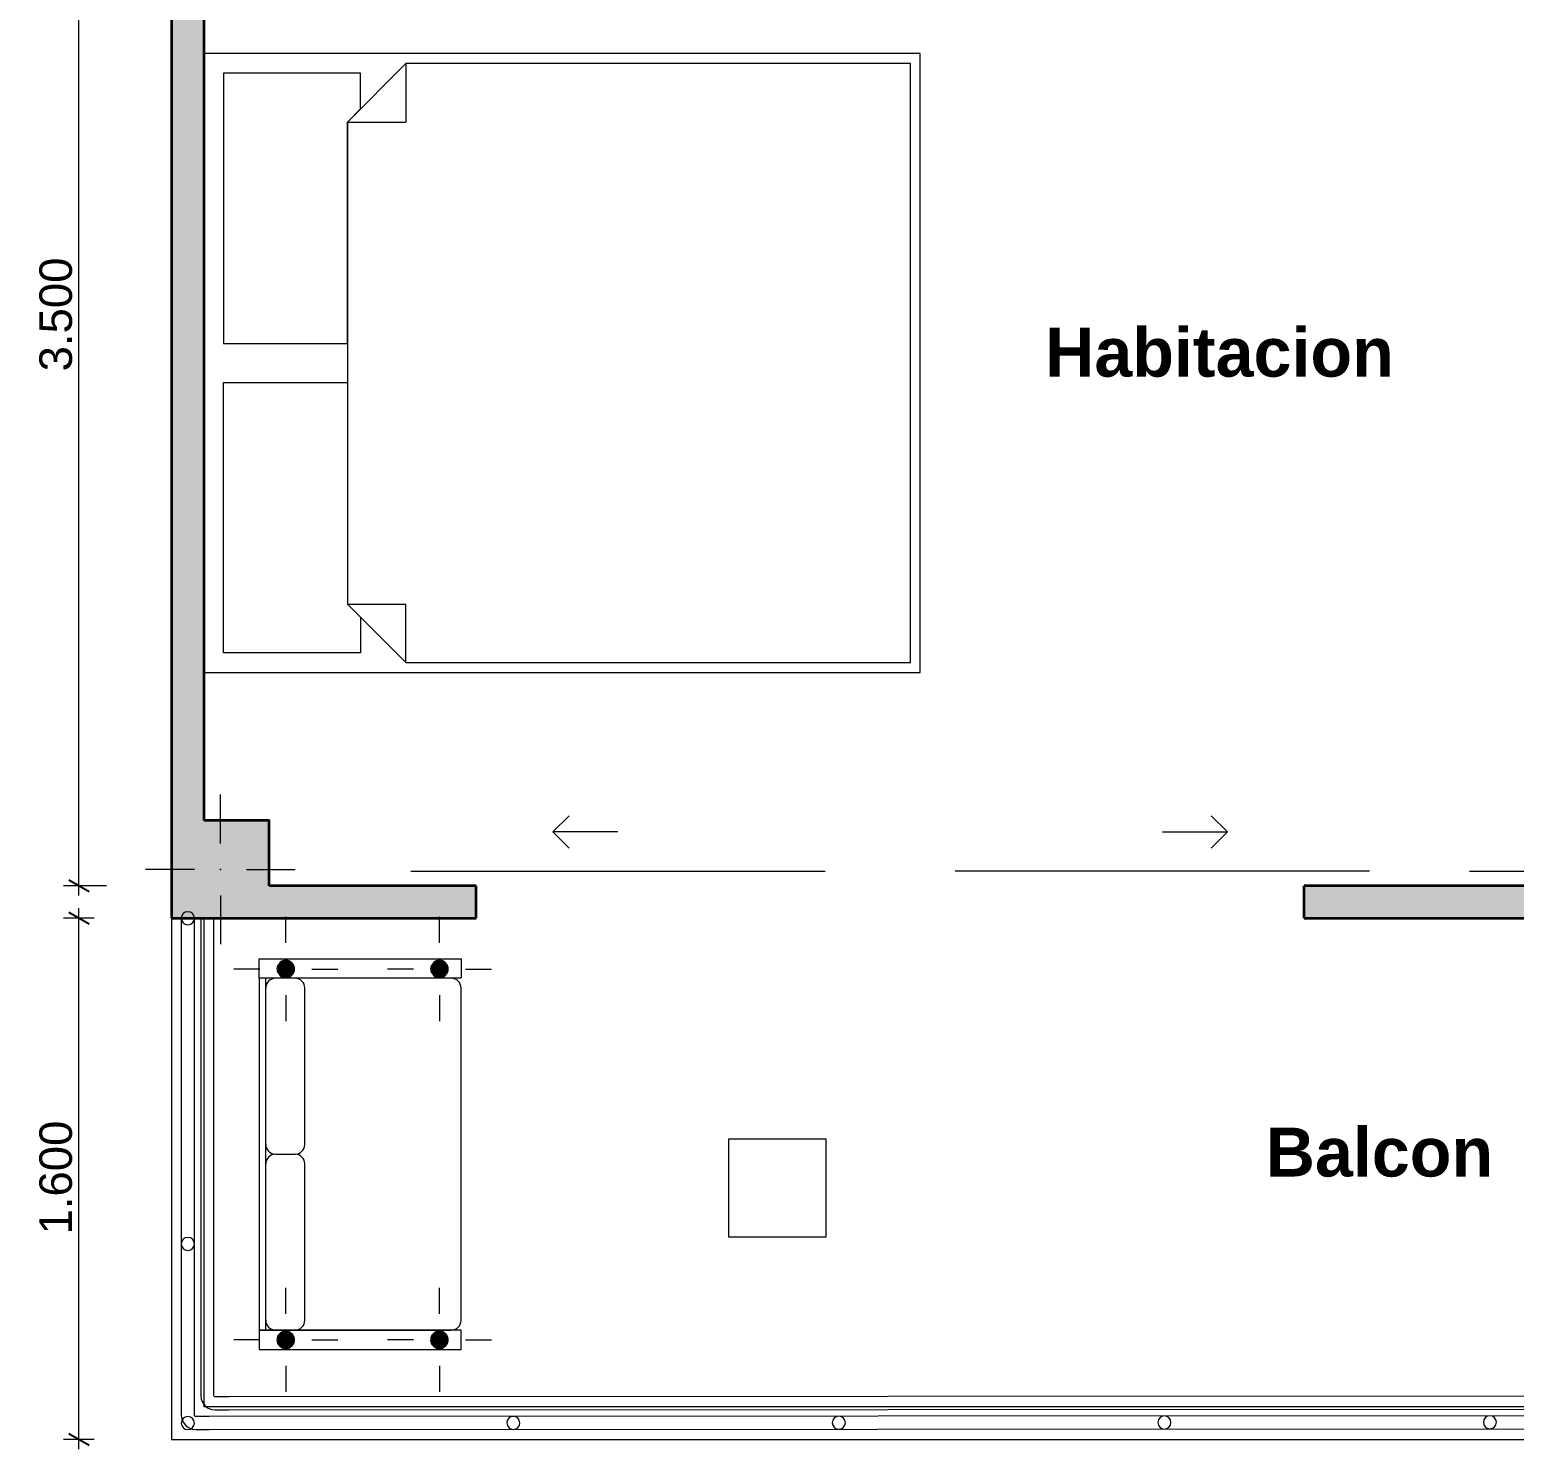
# Model space of a CAD drawing. Header units: metres. Extents: x 325.2 to 333.1, y -1.6 to 15.3.
# Drawn here: x 325.218 to 329.779, y -1.631 to 2.728 of the extents above; entities that cross this region are included whole.
import ezdxf

# ---------------------------------------------------------------- set-up
doc = ezdxf.new("R2010")
doc.units = ezdxf.units.M
doc.header["$MEASUREMENT"] = 0
doc.linetypes.add('Wipeout_Contour', pattern=[1, 0, -1])
for name, color, linetype in [('Nuevo_Cotas - General', 7, 'Continuous'), ('Nuevo_Estructura - Carga', 7, 'Continuous'), ('Nuevo_Interior - Escaleras & Barandillas', 7, 'Continuous'), ('Nuevo_Interior - Lámparas', 7, 'Continuous'), ('Nuevo_Interior - Mobiliario', 7, 'Continuous'), ('Nuevo_Puertas ARCHICAD', 7, 'Continuous')]:
    doc.layers.add(name, color=color, linetype=linetype)
for name, color, linetype, lineweight, true_color in [('Nuevo_Cotas - General_Pluma_Nº__45', 7, 'Continuous', 25, 0x40a5ff), ('Nuevo_Cotas - General_Pluma_Nº__85', 7, 'Continuous', 20, 0x80c2ff), ('Nuevo_Estructura - Carga_Pluma_Nº__160', 7, 'Continuous', 20, 0xb4a35c), ('Nuevo_Estructura - Carga_Pluma_Nº__28', 7, 'Continuous', 35, 0xa80f02), ('Nuevo_Estructura - Carga_Pluma_Nº__87', 7, 'Continuous', 20, 0x6a6a6a), ('Nuevo_Interior - Lámparas_Pluma_Nº__77', 7, 'Continuous', 20, 0xffeb28), ('Nuevo_Interior - Mobiliario_Pluma_Nº__4', 7, 'Continuous', 20, 0x029e21), ('Nuevo_Notas - Textos_Pluma_Nº__86', 7, 'Continuous', 20, 0x5555ff), ('Nuevo_Puertas ARCHICAD_Pluma_Nº__3', 7, 'Continuous', 18, 0xff6600)]:
    doc.layers.add(name, color=color, linetype=linetype, lineweight=lineweight, true_color=true_color)
for name, color, linetype, lineweight in [('Nuevo_Cotas - General_Pluma_Nº__46', 5, 'Continuous', 25), ('Nuevo_Estructura - Carga_Pluma_Nº__20', 1, 'Continuous', 0), ('Nuevo_Estructura - Carga_Pluma_Nº__27', 7, 'Continuous', 35), ('Nuevo_Interior - Escaleras & Barandillas_Pluma_Nº__11', 171, 'Continuous', 18), ('Nuevo_Puertas ARCHICAD_Pluma_Nº__141', 7, 'Continuous', 20), ('Nuevo_Puertas ARCHICAD_Pluma_Nº__27', 7, 'Continuous', 35)]:
    doc.layers.add(name, color=color, linetype=linetype, lineweight=lineweight)
doc.styles.add('Estilo_Generado_1', font='')
doc.styles.add('Estilo_Generado_2', font='arial.ttf')
doc.styles.get('Estilo_Generado_1').set_extended_font_data('Arial')
doc.dimstyles.new('Estilo_Generado__2', dxfattribs={"dimtxt": 0.1, "dimasz": 0.0475, "dimexe": 0.18, "dimexo": 0.3, "dimgap": 0.09, "dimtad": 1, "dimdec": 3, "dimzin": 0, "dimdsep": 46, "dimtxsty": 'Estilo_Generado_1', "dimblk": 'ARROWHEAD_2', "dimblk1": 'ARROWHEAD_2', "dimblk2": 'ARROWHEAD_2', "dimcen": 0.09, "dimclrd": 256, "dimclre": 256, "dimclrt": 5, "dimadec": 0, "dimazin": 0, "dimtfac": 1, "dimtdec": 4, "dimtmove": 0, "dimatfit": 3, "dimfxl": 1, "dimtolj": 1, "dimtzin": 0, "dimarcsym": 0})

# ---------------------------------------------------------------- blocks, each defined once
blk = doc.blocks.new('Muro_1', base_point=(325.6538, 0))
at = {"layer": 'Nuevo_Estructura - Carga_Pluma_Nº__160', "linetype": 'Continuous', "lineweight": 0, "true_color": 0x5a512e}
blk.add_hatch(color=59, dxfattribs=at).paths.add_polyline_path([(325.6538, 3.6004), (325.6538, 0.3), (325.7538, 0.3), (325.7538, 3.6004)])
at = {"layer": 'Nuevo_Estructura - Carga_Pluma_Nº__27', "color": 7, "linetype": 'Continuous', "lineweight": 35, "flags": 128}
for points in [[(325.6538, 3.6004), (325.6538, 0.3)], [(325.7538, 0.3), (325.7538, 3.6004)]]:
    blk.add_lwpolyline(points, dxfattribs=at)
blk = doc.blocks.new('Puerta Doble Corredera Exterior 24')
at = {"layer": 'Nuevo_Puertas ARCHICAD_Pluma_Nº__141', "color": 7, "linetype": 'Continuous', "lineweight": 20}
for p, q in [((-1.0362, 0.265), (-0.9862, 0.315)), ((1.0362, 0.265), (0.9862, 0.315)), ((-0.8362, 0.265), (-1.0362, 0.265)), ((-1.0362, 0.265), (-0.9862, 0.215)), ((0.8362, 0.265), (1.0362, 0.265)), ((1.0362, 0.265), (0.9862, 0.215))]:
    blk.add_line(p, q, dxfattribs=at)
at = {"layer": 'Nuevo_Puertas ARCHICAD_Pluma_Nº__27', "color": 7, "linetype": 'Continuous', "lineweight": 35}
for p, q in [((-1.2723, 0), (-1.2723, 0.1)), ((1.2723, 0), (1.2723, 0.1))]:
    blk.add_line(p, q, dxfattribs=at)
at = {"layer": 'Nuevo_Puertas ARCHICAD_Pluma_Nº__3', "color": 30, "linetype": 'Continuous', "lineweight": 18, "true_color": 0xff6600}
for p, q in [((-1.4723, 0.145), (-0.2, 0.145)), ((1.4723, 0.145), (0.2, 0.145))]:
    blk.add_line(p, q, dxfattribs=at)
blk = doc.blocks.new('Puerta Doble Corredera Exterior 24_2')
at = {"layer": 'Nuevo_Puertas ARCHICAD_Pluma_Nº__141', "color": 7, "linetype": 'Continuous', "lineweight": 20}
for p, q in [((-0.9, 0.265), (-0.85, 0.315)), ((0.9, 0.265), (0.85, 0.315)), ((-0.7, 0.265), (-0.9, 0.265)), ((-0.9, 0.265), (-0.85, 0.215)), ((0.7, 0.265), (0.9, 0.265)), ((0.9, 0.265), (0.85, 0.215))]:
    blk.add_line(p, q, dxfattribs=at)
at = {"layer": 'Nuevo_Puertas ARCHICAD_Pluma_Nº__27', "color": 7, "linetype": 'Continuous', "lineweight": 35}
for p, q in [((-1, 0), (-1, 0.1)), ((1, 0), (1, 0.1))]:
    blk.add_line(p, q, dxfattribs=at)
at = {"layer": 'Nuevo_Puertas ARCHICAD_Pluma_Nº__3', "color": 30, "linetype": 'Continuous', "lineweight": 18, "true_color": 0xff6600}
for p, q in [((-1.2, 0.145), (-0.2, 0.145)), ((1.2, 0.145), (0.2, 0.145))]:
    blk.add_line(p, q, dxfattribs=at)
blk = doc.blocks.new('Muro_4', base_point=(325.6538, 0))
at = {"layer": 'Nuevo_Estructura - Carga_Pluma_Nº__160', "linetype": 'Continuous', "lineweight": 0, "true_color": 0x5a512e}
for points in [[(325.9538, 0), (326.5891, 0), (326.5891, 0.1), (325.9538, 0.1)], [(329.1338, 0), (329.8413, 0), (329.8413, 0.1), (329.1338, 0.1)]]:
    blk.add_hatch(color=59, dxfattribs=at).paths.add_polyline_path(points)
at = {"layer": 'Nuevo_Estructura - Carga_Pluma_Nº__27', "color": 7, "linetype": 'Continuous', "lineweight": 35}
for p, q in [((326.5891, 0), (326.5891, 0.1)), ((329.1338, 0), (329.1338, 0.1))]:
    blk.add_line(p, q, dxfattribs=at)
at = {"layer": 'Nuevo_Estructura - Carga_Pluma_Nº__27', "color": 7, "linetype": 'Continuous', "lineweight": 35, "flags": 128}
for points in [[(326.5891, 0.1), (325.9538, 0.1)], [(329.8413, 0.1), (329.1338, 0.1)], [(325.9538, 0), (326.5891, 0)], [(329.1338, 0), (329.8413, 0)]]:
    blk.add_lwpolyline(points, dxfattribs=at)
at = {"layer": 'Nuevo_Puertas ARCHICAD', "color": 21, "linetype": 'Continuous', "lineweight": 18, "true_color": 0xff9955}
for name, p in [('Puerta Doble Corredera Exterior 24', (327.8614, 0)), ('Puerta Doble Corredera Exterior 24_2', (330.8413, 0))]:
    blk.add_blockref(name, p, dxfattribs=at)
blk = doc.blocks.new('Muro_16', base_point=(325.6538, 0))
at = {"color": 254, "linetype": 'Wipeout_Contour', "lineweight": 0, "ltscale": 976.676044}
blk.add_wipeout([(325.7538, -1.5), (325.6538, -1.6), (325.7538, -1.6)], dxfattribs=at).dxf.layer = 'Nuevo_Estructura - Carga'
at = {"color": 254, "linetype": 'Wipeout_Contour', "lineweight": 0, "ltscale": 1302.823484}
blk.add_wipeout([(325.7538, -1.5), (325.7538, 0), (325.6538, 0), (325.6538, -1.5)], dxfattribs=at).dxf.layer = 'Nuevo_Estructura - Carga'
at = {"color": 254, "linetype": 'Wipeout_Contour', "lineweight": 0, "ltscale": 977.570798}
blk.add_wipeout([(325.6538, -1.5), (325.6538, -1.6), (325.7538, -1.5)], dxfattribs=at).dxf.layer = 'Nuevo_Estructura - Carga'
at = {"layer": 'Nuevo_Estructura - Carga_Pluma_Nº__87', "color": 251, "linetype": 'Continuous', "lineweight": 20, "true_color": 0x6a6a6a, "flags": 128}
for points in [[(325.6538, 0), (325.6538, -1.6)], [(325.7538, -1.5), (325.7538, 0)], [(325.6538, -1.6), (325.7538, -1.6)]]:
    blk.add_lwpolyline(points, dxfattribs=at)
blk = doc.blocks.new('Muro_17', base_point=(325.6538, -1.6))
at = {"color": 254, "linetype": 'Wipeout_Contour', "lineweight": 0, "ltscale": 1316.831302}
blk.add_wipeout([(325.7538, -1.6), (332.6538, -1.6), (332.6538, -1.5), (325.7538, -1.5)], dxfattribs=at).dxf.layer = 'Nuevo_Estructura - Carga'
at = {"layer": 'Nuevo_Estructura - Carga_Pluma_Nº__87', "color": 251, "linetype": 'Continuous', "lineweight": 20, "true_color": 0x6a6a6a, "flags": 128}
for points in [[(332.6538, -1.5), (325.7538, -1.5)], [(325.7538, -1.6), (332.6538, -1.6)]]:
    blk.add_lwpolyline(points, dxfattribs=at)
blk = doc.blocks.new('Pilar_1', base_point=(325.8038, 0.15))
at = {"layer": 'Nuevo_Estructura - Carga_Pluma_Nº__160', "linetype": 'Continuous', "lineweight": 0, "true_color": 0x5a512e}
for points in [[(325.6538, 0.1), (325.7538, 0.1), (325.7538, 0.3), (325.6538, 0.3)], [(325.7538, 0.3), (325.7538, 0.1), (325.9538, 0.1), (325.9538, 0.3)], [(325.6538, 0), (325.7538, 0), (325.7538, 0.1)], [(325.6538, 0), (325.7538, 0.1), (325.6538, 0.1)], [(325.7538, 0), (325.9538, 0), (325.9538, 0.1), (325.7538, 0.1)]]:
    blk.add_hatch(color=59, dxfattribs=at).paths.add_polyline_path(points)
at = {"layer": 'Nuevo_Estructura - Carga_Pluma_Nº__20', "color": 1, "linetype": 'Continuous', "lineweight": 0}
for p, q in [((325.8038, 0.23), (325.8038, 0.38)), ((325.7238, 0.15), (325.5738, 0.15)), ((325.8838, 0.15), (326.0338, 0.15)), ((325.8038, 0.07), (325.8038, -0.08))]:
    blk.add_line(p, q, dxfattribs=at)
blk.add_point((325.8038, 0.15), dxfattribs=at)
at = {"layer": 'Nuevo_Estructura - Carga_Pluma_Nº__28', "color": 14, "linetype": 'Continuous', "lineweight": 35, "true_color": 0xa80f02, "flags": 128}
for points in [[(325.6538, 0.3), (325.6538, 0.1)], [(325.9538, 0.1), (325.9538, 0.3), (325.7538, 0.3)], [(325.6538, 0.1), (325.6538, 0)], [(325.6538, 0), (325.7538, 0)], [(325.7538, 0), (325.9538, 0)]]:
    blk.add_lwpolyline(points, dxfattribs=at)
blk = doc.blocks.new('Barandilla_2')
at = {"layer": 'Nuevo_Interior - Escaleras & Barandillas_Pluma_Nº__11', "color": 171, "linetype": 'Continuous', "lineweight": 18}
for p, q in [((325.6838, 0), (325.6838, -1.5089)), ((325.7238, 0), (325.6838, 0)), ((325.6838, 0), (325.6838, -1.5089)), ((325.7238, 0), (325.6838, 0)), ((325.7238, -1.5089), (325.7238, 0)), ((325.7238, -1.5089), (325.7238, 0)), ((325.7438, 0), (325.7438, -1.4489)), ((325.7838, 0), (325.7438, 0)), ((325.7838, -1.4489), (325.7838, 0)), ((325.7438, -1.4489), (325.7438, -1.4649)), ((325.7838, -1.4636), (325.7838, -1.4489)), ((325.7438, -1.4649), (325.7438, -1.4662)), ((325.7438, -1.4662), (325.7451, -1.4766)), ((325.7451, -1.4766), (325.7496, -1.4875)), ((325.7496, -1.4875), (325.7568, -1.4969)), ((325.7568, -1.4969), (325.7662, -1.5041)), ((325.7662, -1.5041), (325.7741, -1.5073)), ((325.7841, -1.4662), (325.7838, -1.4636)), ((325.7846, -1.4673), (325.7841, -1.4662)), ((325.7853, -1.4683), (325.7846, -1.4673)), ((325.7863, -1.4691), (325.7853, -1.4683)), ((325.7875, -1.4696), (325.7863, -1.4691)), ((325.7896, -1.4699), (325.7875, -1.4696)), ((325.7901, -1.4699), (325.7896, -1.4699)), ((325.8137, -1.4699), (325.7901, -1.4699)), ((325.8298, -1.4699), (325.8137, -1.4699)), ((332.5027, -1.4662), (325.8298, -1.4699)), ((325.6838, -1.5089), (325.6838, -1.525)), ((325.6838, -1.5089), (325.6838, -1.525)), ((325.6838, -1.525), (325.6838, -1.5263)), ((325.6838, -1.525), (325.6838, -1.5263)), ((325.6838, -1.5263), (325.6851, -1.5367)), ((325.6838, -1.5263), (325.6851, -1.5367)), ((325.6851, -1.5367), (325.6896, -1.5476)), ((325.6851, -1.5367), (325.6896, -1.5476)), ((325.6896, -1.5476), (325.6968, -1.5569)), ((325.6896, -1.5476), (325.6968, -1.5569)), ((325.7238, -1.5236), (325.7238, -1.5089)), ((325.7238, -1.5236), (325.7238, -1.5089)), ((325.7241, -1.5262), (325.7238, -1.5236)), ((325.7241, -1.5262), (325.7238, -1.5236)), ((325.7246, -1.5274), (325.7241, -1.5262)), ((325.7246, -1.5274), (325.7241, -1.5262)), ((325.7253, -1.5284), (325.7246, -1.5274)), ((325.7253, -1.5284), (325.7246, -1.5274)), ((325.7263, -1.5291), (325.7253, -1.5284)), ((325.7263, -1.5291), (325.7253, -1.5284)), ((325.7275, -1.5296), (325.7263, -1.5291)), ((325.7275, -1.5296), (325.7263, -1.5291)), ((325.7296, -1.5299), (325.7275, -1.5296)), ((325.7296, -1.5299), (325.7275, -1.5296)), ((325.7301, -1.53), (325.7296, -1.5299)), ((325.7301, -1.53), (325.7296, -1.5299)), ((325.7537, -1.5299), (325.7301, -1.53)), ((325.7537, -1.5299), (325.7301, -1.53)), ((325.7698, -1.5299), (325.7537, -1.5299)), ((325.7698, -1.5299), (325.7537, -1.5299)), ((332.5627, -1.5261), (325.7698, -1.5299)), ((332.5627, -1.5261), (325.7698, -1.5299)), ((325.7741, -1.5073), (325.7771, -1.5086)), ((325.7771, -1.5086), (325.7875, -1.5099)), ((325.7875, -1.5099), (325.8138, -1.5099)), ((325.8138, -1.5099), (325.8298, -1.5099)), ((325.8298, -1.5099), (332.5028, -1.5062)), ((325.6968, -1.5569), (325.7062, -1.5641)), ((325.6968, -1.5569), (325.7062, -1.5641)), ((325.7062, -1.5641), (325.7141, -1.5674)), ((325.7062, -1.5641), (325.7141, -1.5674)), ((325.7141, -1.5674), (325.7171, -1.5686)), ((325.7141, -1.5674), (325.7171, -1.5686)), ((325.7171, -1.5686), (325.7275, -1.57)), ((325.7171, -1.5686), (325.7275, -1.57)), ((325.7275, -1.57), (325.7538, -1.5699)), ((325.7275, -1.57), (325.7538, -1.5699)), ((325.7538, -1.5699), (325.7698, -1.5699)), ((325.7538, -1.5699), (325.7698, -1.5699)), ((325.7698, -1.5699), (332.5628, -1.5661)), ((325.7698, -1.5699), (332.5628, -1.5661))]:
    blk.add_line(p, q, dxfattribs=at)
at = {"layer": 'Nuevo_Interior - Escaleras & Barandillas_Pluma_Nº__11', "color": 171, "linetype": 'Continuous', "lineweight": 18, "flags": 128}
for points in [[(325.6838, 0, 1), (325.7238, 0, 1)], [(325.6838, -1, 1), (325.7238, -1, 1)], [(325.6838, -1.55, 1), (325.7238, -1.55, 1)], [(326.7038, -1.5694, 1), (326.7037, -1.5294, 1)], [(327.7038, -1.5689, 1), (327.7037, -1.5289, 1)], [(328.7038, -1.5683, 1), (328.7037, -1.5283, 1)], [(329.7038, -1.5677, 1), (329.7037, -1.5277, 1)]]:
    blk.add_lwpolyline(points, format="xyb", close=True, dxfattribs=at)
blk = doc.blocks.new('Cama Doble 04 24_2')
at = {"layer": 'Nuevo_Interior - Mobiliario_Pluma_Nº__4', "color": 104, "linetype": 'Continuous', "lineweight": 20, "true_color": 0x029e21}
for p, q in [((0.21, 1.76), (0.21, 1.58)), ((1.69, 1.76), (1.69, 1.58)), ((0.03, 1.58), (0.21, 1.58)), ((1.87, 1.58), (1.69, 1.58))]:
    blk.add_line(p, q, dxfattribs=at)
at = {"layer": 'Nuevo_Interior - Mobiliario_Pluma_Nº__4', "color": 104, "linetype": 'Continuous', "lineweight": 20, "true_color": 0x029e21, "flags": 128}
for points in [[(0, 0), (1.9, 0), (1.9, 2.2), (0, 2.2)], [(0.89, 1.76), (0.21, 1.76), (0.17, 1.72), (0.06, 1.72), (0.06, 2.14), (0.89, 2.14)], [(1.01, 1.76), (1.69, 1.76), (1.73, 1.72), (1.84, 1.72), (1.84, 2.14), (1.01, 2.14)], [(0.03, 0.03), (1.87, 0.03), (1.87, 1.58), (1.69, 1.76), (0.21, 1.76), (0.03, 1.58)]]:
    blk.add_lwpolyline(points, close=True, dxfattribs=at)
blk = doc.blocks.new('Sofá 05 24')
at = {"layer": 'Nuevo_Interior - Mobiliario_Pluma_Nº__4', "color": 104, "linetype": 'Continuous', "lineweight": 20, "true_color": 0x029e21}
for p, q in [((0.06, 0.6), (1.14, 0.6)), ((0.6, 0.57), (0.6, 0.51)), ((0.09, 0.48), (0.57, 0.48)), ((0.63, 0.48), (1.11, 0.48))]:
    blk.add_line(p, q, dxfattribs=at)
at = {"layer": 'Nuevo_Interior - Mobiliario_Pluma_Nº__4', "color": 104, "linetype": 'Continuous', "lineweight": 20, "true_color": 0x029e21, "flags": 128}
for points in [[(0, 0), (0.06, 0), (0.06, 0.62), (0, 0.62)], [(1.2, 0), (1.14, 0), (1.14, 0.62), (1.2, 0.62)]]:
    blk.add_lwpolyline(points, close=True, dxfattribs=at)
blk.add_lwpolyline([(0.06, 0.03, 0.414214), (0.09, 0), (1.11, 0, 0.414214), (1.14, 0.03), (1.14, 0.62), (0.06, 0.62)], format="xyb", close=True, dxfattribs=at)
at = {"layer": 'Nuevo_Interior - Mobiliario_Pluma_Nº__4', "color": 104, "linetype": 'Continuous', "lineweight": 20, "true_color": 0x029e21}
for centre, start, end in [((0.09, 0.57), 90, 180), ((0.57, 0.57), 0, 90), ((0.63, 0.57), 90, 180), ((1.11, 0.57), 0, 90), ((0.09, 0.51), 180, 270), ((0.57, 0.51), 270, 0), ((0.63, 0.51), 180, 270), ((1.11, 0.51), 270, 0)]:
    blk.add_arc(centre, 0.03, start, end, dxfattribs=at)
blk = doc.blocks.new('Lámpara Techo 00 24')
at = {"layer": 'Nuevo_Interior - Lámparas_Pluma_Nº__77', "color": 2, "linetype": 'Continuous', "lineweight": 20, "true_color": 0xffeb28, "flags": 128}
blk.add_lwpolyline([(-0.15, -0.15), (0.15, -0.15), (0.15, 0.15), (-0.15, 0.15)], close=True, dxfattribs=at)
blk = doc.blocks.new('*D74')
at = {"layer": 'Nuevo_Cotas - General_Pluma_Nº__45', "color": 161, "linetype": 'Continuous', "lineweight": 25, "true_color": 0x40a5ff}
for p, q in [((325.4004, -0.018), (325.3379, 0.018)), ((325.3379, -1.582), (325.4004, -1.618))]:
    blk.add_line(p, q, dxfattribs=at)
at = {"layer": 'Nuevo_Cotas - General_Pluma_Nº__85', "color": 151, "linetype": 'Continuous', "lineweight": 20, "true_color": 0x80c2ff}
for p, q in [((325.4161, 0), (325.3223, 0)), ((325.3692, 0), (325.3692, 0.0306)), ((325.3692, -1.6), (325.3692, 0)), ((325.4161, -1.6), (325.3223, -1.6)), ((325.3692, -1.6306), (325.3692, -1.6))]:
    blk.add_line(p, q, dxfattribs=at)
at = {"layer": 'Nuevo_Cotas - General_Pluma_Nº__46', "color": 5, "lineweight": 25, "insert": (325.3492, -0.971), "char_height": 0.1, "attachment_point": 7, "rotation": 90, "style": 'Estilo_Generado_1'}
blk.add_mtext('\\A1;{\\pql;\\fArial|b0|i0|c0|p34;1.600}', dxfattribs=at)
blk = doc.blocks.new('ARROWHEAD_2')
at = {"color": 0, "linetype": 'Continuous', "lineweight": 0}
for p, q in [((0, 0), (-1, 0)), ((-0.378, -0.655), (0.378, 0.655))]:
    blk.add_line(p, q, dxfattribs=at)
blk = doc.blocks.new('*D75')
at = {"layer": 'Nuevo_Cotas - General_Pluma_Nº__45', "color": 161, "linetype": 'Continuous', "lineweight": 25, "true_color": 0x40a5ff}
for p, q in [((325.4004, 3.5824), (325.3379, 3.6184)), ((325.3379, 0.118), (325.4004, 0.082))]:
    blk.add_line(p, q, dxfattribs=at)
at = {"layer": 'Nuevo_Cotas - General_Pluma_Nº__85', "color": 151, "linetype": 'Continuous', "lineweight": 20, "true_color": 0x80c2ff}
for p, q in [((325.3692, 3.6004), (325.3692, 3.631)), ((325.4538, 3.6004), (325.3223, 3.6004)), ((325.3692, 0.1), (325.3692, 3.6004)), ((325.4538, 0.1), (325.3223, 0.1)), ((325.3692, 0.0694), (325.3692, 0.1))]:
    blk.add_line(p, q, dxfattribs=at)
at = {"layer": 'Nuevo_Cotas - General_Pluma_Nº__46', "color": 5, "lineweight": 25, "insert": (325.3492, 1.6792), "char_height": 0.1, "attachment_point": 7, "rotation": 90, "style": 'Estilo_Generado_1'}
blk.add_mtext('\\A1;{\\pql;\\fArial|b0|i0|c0|p34;3.500}', dxfattribs=at)
blk = doc.blocks.new('Pilar_11', base_point=(326.0047, -1.2945))
at = {"layer": 'Nuevo_Estructura - Carga_Pluma_Nº__160', "linetype": 'Continuous', "lineweight": 0, "true_color": 0x5a512e}
blk.add_hatch(color=59, dxfattribs=at).paths.add_polyline_path([(325.9797, -1.2945, 0.414214), (326.0047, -1.3195, 0.414214), (326.0297, -1.2945, 0.414214), (326.0047, -1.2695, 0.414214)])
at = {"layer": 'Nuevo_Estructura - Carga_Pluma_Nº__20', "color": 1, "linetype": 'Continuous', "lineweight": 0}
for p, q in [((326.0047, -1.2145), (326.0047, -1.1345)), ((325.9247, -1.2945), (325.8447, -1.2945)), ((326.0847, -1.2945), (326.1647, -1.2945)), ((326.0047, -1.3745), (326.0047, -1.4545))]:
    blk.add_line(p, q, dxfattribs=at)
blk.add_point((326.0047, -1.2945), dxfattribs=at)
at = {"layer": 'Nuevo_Estructura - Carga_Pluma_Nº__28', "color": 14, "linetype": 'Continuous', "lineweight": 35, "true_color": 0xa80f02, "flags": 128}
blk.add_lwpolyline([(325.9797, -1.2945, 0.414214), (326.0047, -1.3195, 0.414214), (326.0297, -1.2945, 0.414214), (326.0047, -1.2695, 0.414214)], format="xyb", close=True, dxfattribs=at)
blk = doc.blocks.new('Pilar_12', base_point=(326.4768, -1.2945))
at = {"layer": 'Nuevo_Estructura - Carga_Pluma_Nº__160', "linetype": 'Continuous', "lineweight": 0, "true_color": 0x5a512e}
blk.add_hatch(color=59, dxfattribs=at).paths.add_polyline_path([(326.4518, -1.2945, 0.414214), (326.4768, -1.3195, 0.414214), (326.5018, -1.2945, 0.414214), (326.4768, -1.2695, 0.414214)])
at = {"layer": 'Nuevo_Estructura - Carga_Pluma_Nº__20', "color": 1, "linetype": 'Continuous', "lineweight": 0}
for p, q in [((326.4768, -1.2145), (326.4768, -1.1345)), ((326.3968, -1.2945), (326.3168, -1.2945)), ((326.5568, -1.2945), (326.6368, -1.2945)), ((326.4768, -1.3745), (326.4768, -1.4545))]:
    blk.add_line(p, q, dxfattribs=at)
blk.add_point((326.4768, -1.2945), dxfattribs=at)
at = {"layer": 'Nuevo_Estructura - Carga_Pluma_Nº__28', "color": 14, "linetype": 'Continuous', "lineweight": 35, "true_color": 0xa80f02, "flags": 128}
blk.add_lwpolyline([(326.4518, -1.2945, 0.414214), (326.4768, -1.3195, 0.414214), (326.5018, -1.2945, 0.414214), (326.4768, -1.2695, 0.414214)], format="xyb", close=True, dxfattribs=at)
blk = doc.blocks.new('Pilar_13', base_point=(326.0047, -0.1558))
at = {"layer": 'Nuevo_Estructura - Carga_Pluma_Nº__160', "linetype": 'Continuous', "lineweight": 0, "true_color": 0x5a512e}
blk.add_hatch(color=59, dxfattribs=at).paths.add_polyline_path([(325.9797, -0.1558, 0.414214), (326.0047, -0.1808, 0.414214), (326.0297, -0.1558, 0.414214), (326.0047, -0.1308, 0.414214)])
at = {"layer": 'Nuevo_Estructura - Carga_Pluma_Nº__20', "color": 1, "linetype": 'Continuous', "lineweight": 0}
for p, q in [((326.0047, -0.0758), (326.0047, 0.0042)), ((325.9247, -0.1558), (325.8447, -0.1558)), ((326.0847, -0.1558), (326.1647, -0.1558)), ((326.0047, -0.2358), (326.0047, -0.3158))]:
    blk.add_line(p, q, dxfattribs=at)
blk.add_point((326.0047, -0.1558), dxfattribs=at)
at = {"layer": 'Nuevo_Estructura - Carga_Pluma_Nº__28', "color": 14, "linetype": 'Continuous', "lineweight": 35, "true_color": 0xa80f02, "flags": 128}
blk.add_lwpolyline([(325.9797, -0.1558, 0.414214), (326.0047, -0.1808, 0.414214), (326.0297, -0.1558, 0.414214), (326.0047, -0.1308, 0.414214)], format="xyb", close=True, dxfattribs=at)
blk = doc.blocks.new('Pilar_14', base_point=(326.4768, -0.1558))
at = {"layer": 'Nuevo_Estructura - Carga_Pluma_Nº__160', "linetype": 'Continuous', "lineweight": 0, "true_color": 0x5a512e}
blk.add_hatch(color=59, dxfattribs=at).paths.add_polyline_path([(326.4518, -0.1558, 0.414214), (326.4768, -0.1808, 0.414214), (326.5018, -0.1558, 0.414214), (326.4768, -0.1308, 0.414214)])
at = {"layer": 'Nuevo_Estructura - Carga_Pluma_Nº__20', "color": 1, "linetype": 'Continuous', "lineweight": 0}
for p, q in [((326.4768, -0.0758), (326.4768, 0.0042)), ((326.3968, -0.1558), (326.3168, -0.1558)), ((326.5568, -0.1558), (326.6368, -0.1558)), ((326.4768, -0.2358), (326.4768, -0.3158))]:
    blk.add_line(p, q, dxfattribs=at)
blk.add_point((326.4768, -0.1558), dxfattribs=at)
at = {"layer": 'Nuevo_Estructura - Carga_Pluma_Nº__28', "color": 14, "linetype": 'Continuous', "lineweight": 35, "true_color": 0xa80f02, "flags": 128}
blk.add_lwpolyline([(326.4518, -0.1558, 0.414214), (326.4768, -0.1808, 0.414214), (326.5018, -0.1558, 0.414214), (326.4768, -0.1308, 0.414214)], format="xyb", close=True, dxfattribs=at)

msp = doc.modelspace()

# ---------------------------------------------------------------- block references
at = {"layer": 'Nuevo_Estructura - Carga', "color": 7, "lineweight": 35}
for name in ['Muro_1', 'Muro_4', 'Muro_16']:
    msp.add_blockref(name, (325.6538, 0), dxfattribs=at)
at = {"layer": 'Nuevo_Estructura - Carga', "color": 14, "lineweight": 35, "true_color": 0xa80f02}
for name, p in [('Pilar_13', (326.0047, -0.1558)), ('Pilar_14', (326.4768, -0.1558)), ('Pilar_11', (326.0047, -1.2945)), ('Pilar_12', (326.4768, -1.2945))]:
    msp.add_blockref(name, p, dxfattribs=at)
at = {"layer": 'Nuevo_Interior - Lámparas', "color": 2, "linetype": 'Continuous', "lineweight": 20, "true_color": 0xffeb28}
msp.add_blockref('Lámpara Techo 00 24', (327.5148, -0.8287), dxfattribs=at)
at = {"layer": 'Nuevo_Interior - Mobiliario', "color": 104, "linetype": 'Continuous', "lineweight": 20, "true_color": 0x029e21, "rotation": 90}
for name, p in [('Cama Doble 04 24_2', (327.9538, 0.7549)), ('Sofá 05 24', (326.5432, -1.3244))]:
    msp.add_blockref(name, p, dxfattribs=at)

# ---------------------------------------------------------------- texts
at = {"layer": 'Nuevo_Notas - Textos_Pluma_Nº__86', "color": 173, "linetype": 'Continuous', "lineweight": 20, "true_color": 0x5555ff, "char_height": 0.15, "attachment_point": 2, "style": 'Estilo_Generado_2'}
for s, insert in [('\\A1;{\\pqc;\\fArial|b1|i0|c0|p34;Habitacion}', (328.873, 1.8131)), ('\\A1;{\\pqc;\\fArial|b1|i0|c0|p34;Balcon}', (329.3644, -0.643))]:
    msp.add_mtext(s, dxfattribs=dict(at, insert=insert))

# ---------------------------------------------------------------- dimensions: what is measured, and where the dimension line sits
at = {"layer": 'Nuevo_Cotas - General', "color": 151, "linetype": 'Continuous', "lineweight": 20, "true_color": 0x80c2ff}
dim = msp.add_linear_dim(base=(325.3692, 3.6004), p1=(325.7538, 0.1), p2=(325.7538, 3.6004), angle=90, dimstyle='Estilo_Generado__2', dxfattribs=at)
dim.commit()
dim.dimension.update_dxf_attribs({"geometry": '*D75', "text_midpoint": (325.2992, 1.8472), "dimtype": 160, "text_rotation": 90})

# ---------------------------------------------------------------- next in the draw order: block references
at = {"layer": 'Nuevo_Estructura - Carga', "color": 14, "lineweight": 35, "true_color": 0xa80f02}
msp.add_blockref('Pilar_1', (325.8038, 0.15), dxfattribs=at)
at = {"layer": 'Nuevo_Estructura - Carga', "color": 7, "lineweight": 35}
msp.add_blockref('Muro_17', (325.6538, -1.6), dxfattribs=at)

# ---------------------------------------------------------------- next in the draw order: dimensions: what is measured, and where the dimension line sits
at = {"layer": 'Nuevo_Cotas - General', "color": 151, "linetype": 'Continuous', "lineweight": 20, "true_color": 0x80c2ff}
dim = msp.add_linear_dim(base=(325.3692, 0), p1=(325.6538, -1.6), p2=(325.6538, 0), angle=90, dimstyle='Estilo_Generado__2', dxfattribs=at)
dim.commit()
dim.dimension.update_dxf_attribs({"geometry": '*D74', "text_midpoint": (325.2992, -0.803), "dimtype": 160, "text_rotation": 90})

# ---------------------------------------------------------------- next in the draw order: block references
at = {"layer": 'Nuevo_Interior - Escaleras & Barandillas', "color": 7, "linetype": 'Continuous', "lineweight": 13}
msp.add_blockref('Barandilla_2', (0, 0), dxfattribs=at)

doc.saveas('drawing.dxf')
